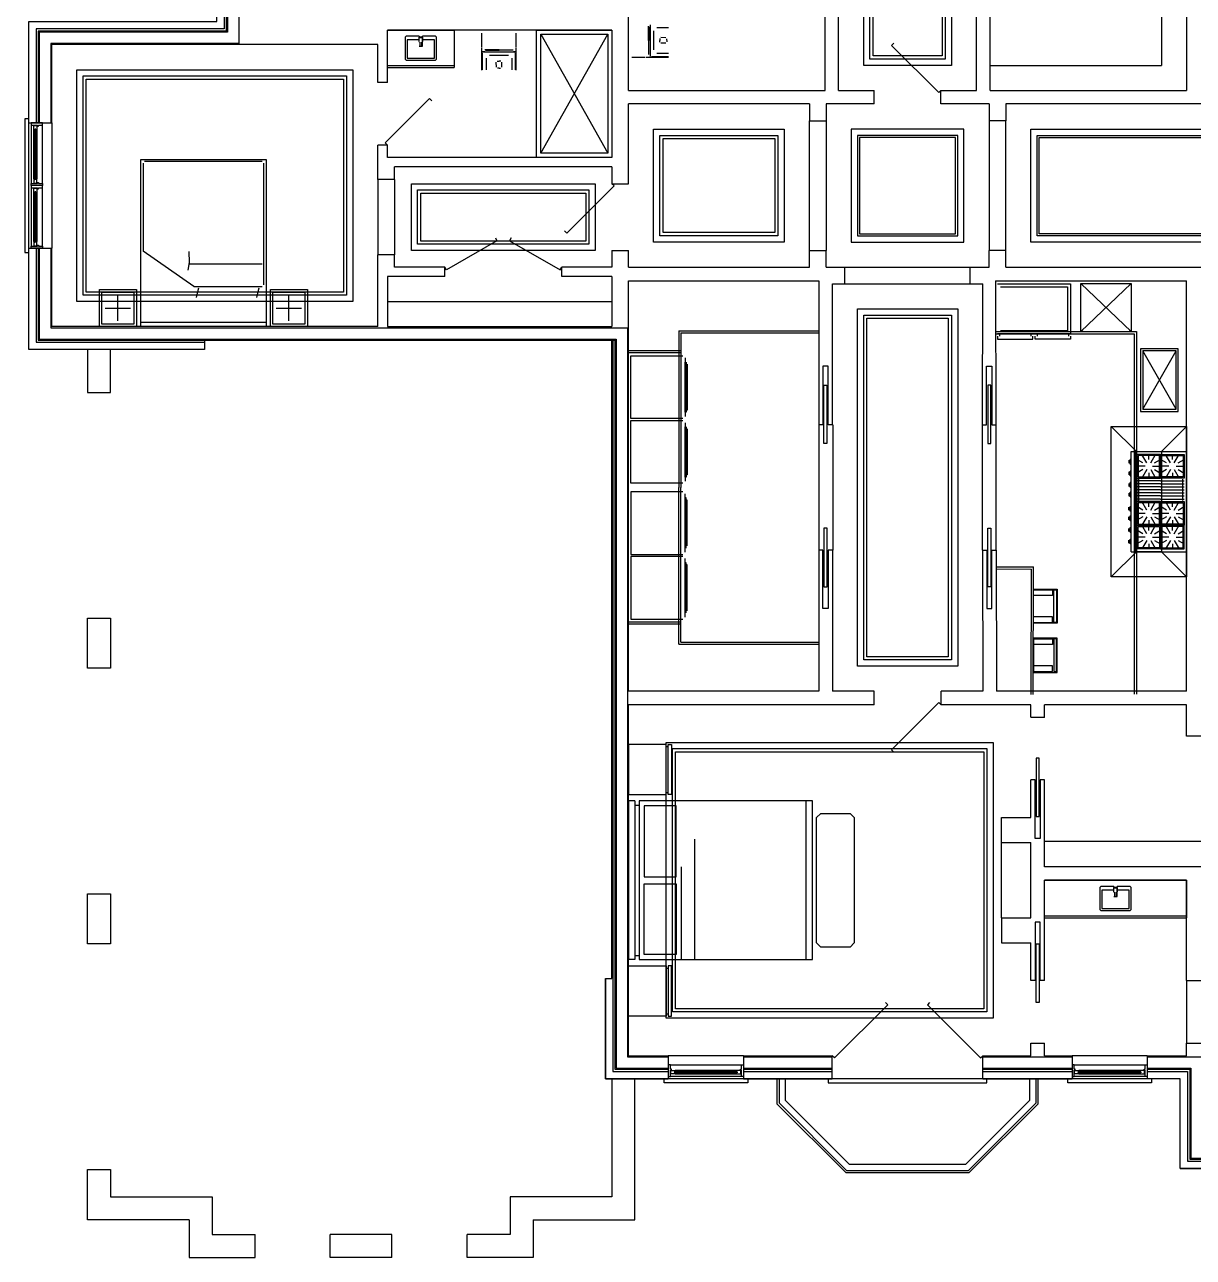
# Model space of a CAD drawing. Header units: metres. Extents: x -730 to 730, y 0 to 1069.
# Drawn here: x -730 to -171, y 47 to 637 of the extents above; entities that cross this region are included whole.
import ezdxf

# ---------------------------------------------------------------- set-up
doc = ezdxf.new("R2010")
doc.units = ezdxf.units.M

msp = doc.modelspace()

# ---------------------------------------------------------------- linework, layer by layer
for p, q in [((-263.54, 489.01), (-263.54, 488.01)), ((-248.54, 489.01), (-248.54, 488.01)), ((-245.54, 489.01), (-245.54, 488.01)), ((-230.54, 489.01), (-230.54, 488.01))]:
    msp.add_line(p, q)
for points in [[(-264.54, 513.01), (-229.54, 513.01), (-229.54, 489.01), (-264.54, 489.01)], [(-263.04, 511.51), (-231.04, 511.51), (-231.04, 490.51), (-263.04, 490.51)], [(-264.54, 488.01), (-264.54, 486.51), (-247.54, 486.51), (-247.54, 488.01)], [(-229.54, 488.01), (-229.54, 486.51), (-246.54, 486.51), (-246.54, 488.01)]]:
    msp.add_lwpolyline(points)
at = {"layer": 'Defpoints'}
msp.add_lwpolyline([(-70.05, 89.5), (-177.04, 89.5), (-177.04, 132.5), (-452.05, 132.5), (-452.04, 180.5), (-449.04, 180.5), (-449.04, 486), (-644.04, 486), (-644.04, 481.5), (-728.04, 481.5), (-728.04, 638.5), (-638.04, 638.5), (-638.04, 741.08), (-452.05, 741.08), (-452.05, 805.83), (-464.05, 805.83), (-464.05, 877.83), (-452.05, 877.83), (-452.05, 948.83), (-163.04, 948.83)], dxfattribs=at)
at = {"layer": 'FP-Above'}
for p, q in [((-186.04, 725.83), (-186.04, 617.58)), ((-268.05, 617.58), (-186.04, 617.58)), ((-354.55, 529), (-354.55, 591.08)), ((-346.55, 591.08), (-346.55, 529)), ((-268.55, 591.08), (-268.55, 529)), ((-260.55, 529), (-260.55, 591.08)), ((-560.99, 562.94), (-560.99, 526.94)), ((-552.99, 562.94), (-552.99, 526.94)), ((-337.54, 521.01), (-277.54, 521.01)), ((-337.54, 513.05), (-277.54, 513.06)), ((-417.05, 490.5), (-350.04, 490.5)), ((-265.08, 490.11), (-198.04, 490.11)), ((-349.92, 385.51), (-349.92, 445.51)), ((-343.31, 445.51), (-343.31, 385.51)), ((-271.77, 445.51), (-271.77, 385.51)), ((-265.16, 385.51), (-265.16, 445.51)), ((-210.04, 444.76), (-198.04, 432.76)), ((-174.04, 444.76), (-186.04, 432.76)), ((-210.04, 372.76), (-198.04, 384.76)), ((-174.04, 372.76), (-186.04, 384.76)), ((-417.05, 340.51), (-350.04, 340.51)), ((-102.55, 246), (-242.04, 245.99))]:
    msp.add_line(p, q, dxfattribs=at)
for points in [[(-328.55, 723.83), (-286.55, 723.83), (-286.55, 617.58), (-328.55, 617.58)], [(-325.55, 720.83), (-289.55, 720.83), (-289.55, 620.58), (-325.55, 620.58)], [(-324.05, 719.33), (-291.05, 719.33), (-291.05, 622.08), (-324.05, 622.08)], [(-705.04, 615.5), (-572.99, 615.5), (-572.99, 504.5), (-705.04, 504.5)], [(-702.04, 612.5), (-575.99, 612.5), (-575.99, 507.5), (-702.04, 507.5)], [(-700.54, 611), (-577.49, 611), (-577.49, 509), (-700.54, 509)], [(-429.05, 587.08), (-366.55, 587.08), (-366.55, 533), (-429.05, 533)], [(-334.55, 533), (-280.55, 533), (-280.55, 587.08), (-334.55, 587.08)], [(-426.05, 584.08), (-369.55, 584.08), (-369.55, 536), (-426.05, 536)], [(-424.55, 582.58), (-371.05, 582.58), (-371.05, 537.5), (-424.55, 537.5)], [(-331.55, 536), (-283.55, 536), (-283.55, 584.08), (-331.55, 584.08)], [(-330.55, 537), (-284.55, 537), (-284.55, 583.08), (-330.55, 583.08)], [(-544.99, 560.94), (-457.04, 560.94), (-457.04, 528.94), (-544.99, 528.94)], [(-541.99, 557.94), (-460.04, 557.94), (-460.04, 531.94), (-541.99, 531.94)], [(-540.49, 556.44), (-461.54, 556.44), (-461.54, 533.44), (-540.49, 533.44)], [(-331.54, 501.01), (-283.54, 501.01), (-283.54, 330), (-331.54, 330)], [(-328.54, 498.01), (-286.54, 498.01), (-286.54, 333), (-328.54, 333)], [(-327.04, 496.51), (-288.04, 496.51), (-288.04, 334.5), (-327.04, 334.5)]]:
    msp.add_lwpolyline(points, close=True, dxfattribs=at)
for points, elevation in [([(-134.05, 533), (-248.55, 533), (-248.55, 587.08), (-134.05, 587.08)], -0.34), ([(-137.05, 536), (-245.55, 536), (-245.55, 584.08), (-137.05, 584.08)], -0.34), ([(-138.05, 537), (-244.55, 537), (-244.55, 583.08), (-138.05, 583.08)], -0.34), ([(-210.04, 444.76), (-174.04, 444.76), (-174.04, 372.76), (-210.04, 372.76)], -0.34), ([(-198.04, 432.76), (-186.04, 432.76), (-186.04, 384.76), (-198.04, 384.76)], 0.34), ([(-423.05, 293.5), (-266.54, 293.5), (-266.54, 161.5), (-423.05, 161.5)], -0.34), ([(-420.05, 290.5), (-269.54, 290.5), (-269.54, 164.5), (-420.05, 164.5)], -0.34), ([(-418.55, 289), (-271.04, 289), (-271.04, 166), (-418.55, 166)], -0.34)]:
    msp.add_lwpolyline(points, close=True, dxfattribs=dict(at, elevation=elevation))
at = {"layer": 'FP-Above', "elevation": -0.34}
for points in [[(-556.49, 504.5), (-449.04, 504.5)], [(-417.05, 490.5), (-417.05, 415.51)], [(-198.04, 490.11), (-198.04, 316.51)], [(-417.05, 340.51), (-417.05, 415.51)], [(-265.27, 376.51), (-248.29, 376.47)], [(-248.39, 316.47), (-248.29, 376.47)]]:
    msp.add_lwpolyline(points, dxfattribs=at)
at = {"layer": 'FP-Above'}
msp.add_lwpolyline([(-174.05, 179.5), (-174.05, 149.5)], dxfattribs=at)
at = {"layer": 'FP-Balcony'}
for points in [[(-370.04, 132.5), (-370.04, 120.5), (-337.1, 87.56), (-277.99, 87.56), (-245.04, 120.5), (-245.04, 132.5)], [(-369.04, 132.5), (-369.04, 120.92), (-336.69, 88.56), (-278.4, 88.56), (-246.04, 120.92), (-246.04, 132.5)], [(-366.04, 132.5), (-366.04, 122.16), (-335.44, 91.56), (-279.64, 91.56), (-249.04, 122.16), (-249.04, 132.5)]]:
    msp.add_lwpolyline(points, dxfattribs=at)
at = {"layer": 'FP-Below'}
for p, q in [((-449.04, 132.5), (-449.04, 76)), ((-438.04, 65), (-438.04, 132.5)), ((-700.04, 65), (-700.04, 89)), ((-700.04, 89), (-689.04, 89)), ((-689.04, 89), (-689.04, 76)), ((-689.04, 76), (-640.31, 76)), ((-449.04, 76), (-497.78, 76)), ((-651.31, 65), (-700.04, 65)), ((-486.78, 65), (-438.04, 65)), ((-619.79, 47), (-619.79, 58)), ((-583.79, 47), (-583.79, 58)), ((-554.3, 47), (-554.3, 58)), ((-518.3, 47), (-518.3, 58))]:
    msp.add_line(p, q, dxfattribs=at)
at = {"layer": 'FP-Below', "elevation": -0.34}
for points in [[(-700.04, 481.5), (-700.04, 461), (-689.04, 461), (-689.04, 481.5)], [(-640.31, 76), (-640.31, 58), (-619.79, 58)], [(-497.78, 76), (-497.78, 58), (-518.3, 58)], [(-651.31, 65), (-651.31, 47), (-619.79, 47)], [(-486.78, 65), (-486.78, 47), (-518.3, 47)], [(-554.3, 58), (-583.79, 58)], [(-554.3, 47), (-583.79, 47)]]:
    msp.add_lwpolyline(points, dxfattribs=at)
for points in [[(-700.04, 353), (-689.04, 353), (-689.04, 329), (-700.04, 329)], [(-700.04, 221), (-689.04, 221), (-689.04, 197), (-700.04, 197)]]:
    msp.add_lwpolyline(points, close=True, dxfattribs=at)
at = {"layer": 'FP-Door'}
for points in [[(-314.17, 628.21), (-315.23, 627.15), (-292.61, 604.52), (-291.55, 605.58)], [(-535.27, 600.65), (-536.33, 601.71), (-557.55, 580.5), (-556.49, 579.44)], [(-471.67, 538.3), (-470.61, 537.24), (-447.98, 559.86), (-449.04, 560.93)], [(-504.77, 534.94), (-504.02, 533.64), (-528.26, 519.64), (-529.01, 520.94)], [(-497.26, 534.94), (-498.01, 533.64), (-473.76, 519.64), (-473.01, 520.94)], [(-314.16, 288.87), (-315.22, 289.93), (-292.6, 312.56), (-291.54, 311.5)], [(-318.09, 168.96), (-317.03, 167.9), (-342.49, 142.44), (-343.55, 143.5)], [(-297, 168.96), (-298.06, 167.9), (-272.61, 142.44), (-271.55, 143.5)]]:
    msp.add_lwpolyline(points, dxfattribs=at)
at = {"layer": 'FP-Door', "elevation": -0.34}
for points in [[(-346.15, 436.49), (-347.65, 436.49), (-347.65, 464.49), (-346.15, 464.49)], [(-269.16, 436.49), (-267.66, 436.49), (-267.66, 464.49), (-269.16, 464.49)], [(-346.04, 396.01), (-347.54, 396.01), (-347.54, 368.01), (-346.04, 368.01)], [(-269.16, 396.01), (-267.66, 396.01), (-267.66, 368.01), (-269.16, 368.01)], [(-244.54, 286), (-246.04, 286), (-246.04, 258), (-244.54, 258)], [(-244.54, 169), (-246.04, 169), (-246.04, 197), (-244.54, 197)]]:
    msp.add_lwpolyline(points, close=True, dxfattribs=at)
at = {"layer": 'FP-Fixture'}
for p, q in [((-556.49, 616.5), (-556.49, 634.5)), ((-556.49, 634.5), (-524.49, 634.5)), ((-524.49, 634.5), (-524.49, 616.5)), ((-511.31, 626.52), (-511.31, 632.99)), ((-496.3, 634.5), (-509.79, 634.5)), ((-494.78, 626.52), (-494.78, 632.99)), ((-483.04, 632.5, 0.34), (-451.04, 575.5, 0.34)), ((-483.04, 575.5, 0.34), (-451.04, 632.5, 0.34)), ((-441.05, 622.81), (-441.05, 636.29)), ((-431.56, 629.55), (-431.56, 636.3)), ((-431.42, 636.08), (-431.42, 629.55)), ((-430.86, 636.65), (-430.51, 636.65)), ((-430.51, 622.07), (-430.51, 637.03)), ((-429.08, 634.15), (-429.08, 624.96)), ((-427.57, 635.67), (-422, 635.67)), ((-540.74, 631.25), (-540.74, 631)), ((-540.24, 631.25), (-540.24, 631)), ((-511.29, 615.34), (-511.29, 626.12)), ((-494.8, 615.34), (-494.8, 626.12)), ((-431.56, 629.55), (-431.56, 622.8)), ((-431.42, 623.02), (-431.42, 629.55)), ((-426.13, 630.43), (-426.13, 629.55)), ((-426.13, 628.68), (-426.13, 629.55)), ((-423.28, 630.83), (-425.62, 630.92)), ((-423.28, 628.27), (-425.62, 628.18)), ((-422.79, 629.56), (-422.79, 630.34)), ((-422.79, 629.55), (-422.79, 628.77)), ((-510.9, 615.36), (-510.9, 623.58)), ((-510.58, 623.95), (-510.58, 624.31)), ((-495.56, 623.96), (-510.52, 623.96)), ((-510.14, 624.31), (-510.14, 623.96)), ((-503.04, 625.01), (-509.79, 625.01)), ((-509.57, 624.87), (-503.04, 624.87)), ((-509.16, 621.02), (-509.16, 615.45)), ((-507.64, 622.53), (-498.45, 622.53)), ((-503.92, 619.58), (-503.04, 619.58)), ((-503.04, 625.01), (-496.3, 625.01)), ((-496.51, 624.87), (-503.04, 624.87)), ((-502.17, 619.58), (-503.04, 619.58)), ((-496.93, 621.02), (-496.93, 615.45)), ((-495.95, 624.31), (-495.95, 623.96)), ((-495.51, 623.95), (-495.51, 624.31)), ((-495.19, 615.36), (-495.19, 623.58)), ((-433.07, 621.28), (-439.54, 621.29)), ((-421.89, 621.3), (-432.67, 621.3)), ((-430.86, 622.46), (-430.51, 622.46)), ((-430.5, 622.02), (-430.86, 622.02)), ((-421.91, 621.69), (-430.13, 621.69)), ((-427.57, 623.44), (-422, 623.44)), ((-556.49, 617.5), (-524.49, 617.5)), ((-556.49, 616.5), (-524.49, 616.5)), ((-504.33, 616.73), (-504.41, 619.07)), ((-503.05, 616.24), (-503.83, 616.24)), ((-503.04, 616.24), (-502.26, 616.24)), ((-501.76, 616.73), (-501.67, 619.07)), ((-200.57, 513.11), (-224.57, 490.11)), ((-224.57, 513.11), (-200.57, 490.11)), ((-416.05, 489.5), (-413.04, 489.5)), ((-413.04, 489.5), (-350.04, 489.5)), ((-265.08, 489.11), (-199.04, 489.11)), ((-416.05, 480.99, -0.34), (-441.05, 480.99, -0.34)), ((-416.05, 479.99, -0.34), (-441.05, 479.99, -0.34)), ((-440.05, 448.51), (-440.05, 478.51)), ((-440.05, 478.51), (-418.05, 478.51)), ((-418.05, 478.51), (-415.05, 478.51)), ((-414.05, 477.51), (-414.05, 449.51)), ((-418.05, 448.51), (-440.05, 448.51)), ((-415.05, 448.51), (-418.05, 448.51)), ((-440.05, 417.51), (-440.05, 447.51)), ((-440.05, 447.51), (-418.05, 447.51)), ((-418.05, 447.51), (-415.05, 447.51)), ((-414.05, 446.51), (-414.05, 418.51)), ((-418.05, 417.51), (-440.05, 417.51)), ((-440.05, 413.51), (-440.05, 383.51)), ((-418.05, 413.51), (-440.05, 413.51)), ((-415.05, 417.51), (-418.05, 417.51)), ((-415.05, 413.51), (-418.05, 413.51)), ((-414.05, 384.51), (-414.05, 412.51)), ((-440.05, 383.51), (-418.05, 383.51)), ((-440.05, 382.51), (-440.05, 352.51)), ((-418.05, 382.51), (-440.05, 382.51)), ((-418.05, 383.51), (-415.05, 383.51)), ((-415.05, 382.51), (-418.05, 382.51)), ((-414.05, 353.51), (-414.05, 381.51)), ((-416.05, 351.02, -0.34), (-441.05, 351.02, -0.34)), ((-416.05, 350.02, -0.34), (-441.05, 350.02, -0.34)), ((-440.05, 352.51), (-418.05, 352.51)), ((-418.05, 352.51), (-415.05, 352.51)), ((-416.05, 341.51), (-413.04, 341.51)), ((-413.04, 341.51), (-350.04, 341.51)), ((-423.05, 291.5, 0.34), (-422.05, 291.5, 0.34)), ((-423.05, 269.5, 0.34), (-422.05, 269.5, 0.34)), ((-441.05, 265.5), (-441.05, 189.5)), ((-438.05, 265.5), (-441.05, 265.5)), ((-438.05, 265.5), (-438.05, 189.5)), ((-438.05, 263.5), (-436.05, 263.5)), ((-436.05, 265.5), (-436.05, 189.5)), ((-353.05, 265.5), (-436.05, 265.5)), ((-433.62, 263.08), (-433.62, 229.22)), ((-418.32, 263.08), (-433.62, 263.08)), ((-418.32, 229.22), (-418.32, 263.08)), ((-356.05, 189.5), (-356.05, 265.5)), ((-353.05, 189.5), (-353.05, 265.5)), ((-409.43, 247.14), (-409.43, 189.5)), ((-415.89, 234), (-415.89, 189.5)), ((-433.62, 229.22), (-418.32, 229.22)), ((-433.62, 191.92), (-433.62, 225.78)), ((-433.62, 225.78), (-418.32, 225.78)), ((-418.32, 225.78), (-418.32, 191.92)), ((-242.04, 209.49), (-242.04, 227.49)), ((-242.04, 227.49), (-174.04, 227.49)), ((-208.29, 224.24), (-208.29, 223.99)), ((-207.79, 224.24), (-207.79, 223.99)), ((-174.04, 227.49), (-174.04, 209.49)), ((-242.04, 210.49), (-174.04, 210.49)), ((-242.04, 209.49), (-174.04, 209.49)), ((-438.05, 189.5), (-441.05, 189.5)), ((-438.05, 191.5), (-436.05, 191.5)), ((-436.05, 189.5), (-353.05, 189.5)), ((-418.32, 191.92), (-433.62, 191.92)), ((-423.05, 185.5, 0.34), (-422.05, 185.5, 0.34)), ((-423.05, 163.5, 0.34), (-422.05, 163.5, 0.34))]:
    msp.add_line(p, q, dxfattribs=at)
for points in [[(-541.24, 631.5), (-547.49, 631.5), (-547.99, 631), (-547.99, 620.5), (-547.49, 620), (-533.49, 620), (-532.99, 620.5), (-532.99, 631), (-533.49, 631.5), (-539.74, 631.5)], [(-541.24, 631.5), (-541.24, 631.25), (-539.74, 631.25), (-539.74, 631.5)], [(-541.49, 629.75), (-546.99, 629.75), (-546.99, 621), (-533.99, 621), (-533.99, 629.75), (-539.49, 629.75)], [(-539.74, 629), (-539.49, 629), (-539.49, 631), (-541.49, 631), (-541.49, 629), (-541.24, 629)], [(-541.24, 626.75), (-539.74, 626.75), (-539.74, 630.75), (-541.24, 630.75)], [(-540.99, 628.75), (-540.99, 626.75), (-539.99, 626.75), (-539.99, 628.75)], [(-413.55, 475.51), (-413.55, 451.51), (-414.05, 451.51), (-414.05, 475.51)], [(-413.05, 474.51), (-413.05, 452.51), (-413.55, 452.51), (-413.55, 474.51)], [(-413.55, 444.51), (-413.55, 420.51), (-414.05, 420.51), (-414.05, 444.51)], [(-413.05, 443.51), (-413.05, 421.51), (-413.55, 421.51), (-413.55, 443.51)], [(-413.55, 386.51), (-413.55, 410.51), (-414.05, 410.51), (-414.05, 386.51)], [(-413.05, 387.51), (-413.05, 409.51), (-413.55, 409.51), (-413.55, 387.51)], [(-413.55, 355.51), (-413.55, 379.51), (-414.05, 379.51), (-414.05, 355.51)], [(-413.05, 356.51), (-413.05, 378.51), (-413.55, 378.51), (-413.55, 356.51)], [(-208.79, 224.49), (-215.04, 224.49), (-215.54, 223.99), (-215.54, 213.49), (-215.04, 212.99), (-201.04, 212.99), (-200.54, 213.49), (-200.54, 223.99), (-201.04, 224.49), (-207.29, 224.49)], [(-208.79, 224.49), (-208.79, 224.24), (-207.29, 224.24), (-207.29, 224.49)], [(-209.04, 222.74), (-214.54, 222.74), (-214.54, 213.99), (-201.54, 213.99), (-201.54, 222.74), (-207.04, 222.74)], [(-207.29, 221.99), (-207.04, 221.99), (-207.04, 223.99), (-209.04, 223.99), (-209.04, 221.99), (-208.79, 221.99)], [(-208.79, 219.74), (-207.29, 219.74), (-207.29, 223.74), (-208.79, 223.74)], [(-208.54, 221.74), (-208.54, 219.74), (-207.54, 219.74), (-207.54, 221.74)]]:
    msp.add_lwpolyline(points, dxfattribs=at)
for points in [[(-485.04, 634.5), (-449.04, 634.5), (-449.04, 573.5), (-485.04, 573.5)], [(-483.04, 632.5), (-451.04, 632.5), (-451.04, 575.5), (-483.04, 575.5)], [(-441.05, 292.5), (-441.05, 268.5), (-423.05, 268.5), (-423.05, 292.5)], [(-422.05, 268.5), (-422.05, 292.5), (-420.55, 292.5), (-420.55, 268.5)], [(-351.05, 197.5), (-351.05, 257.5), (-349.05, 259.5), (-335.05, 259.5), (-333.05, 257.5), (-333.05, 197.5), (-335.05, 195.5), (-349.05, 195.5)], [(-441.05, 162.5), (-441.05, 186.5), (-423.05, 186.5), (-423.05, 162.5)], [(-422.05, 186.5), (-422.05, 162.5), (-420.55, 162.5), (-420.55, 186.5)]]:
    msp.add_lwpolyline(points, close=True, dxfattribs=at)
at = {"layer": 'FP-Fixture', "elevation": -0.34}
for points in [[(-223.57, 490.11), (-224.57, 490.11), (-224.57, 513.11), (-200.57, 513.11), (-200.57, 490.11), (-201.57, 490.11)], [(-416.05, 489.5), (-416.05, 415.51)], [(-199.04, 489.11), (-199.04, 316.51)], [(-416.05, 341.51), (-416.05, 415.51)]]:
    msp.add_lwpolyline(points, dxfattribs=at)
at = {"layer": 'FP-Furniture'}
for p, q in [((-674.53, 492.5), (-674.53, 572.5)), ((-674.53, 572.5), (-614.53, 572.5)), ((-614.53, 572.5), (-614.53, 492.5)), ((-673.41, 570.71), (-673.41, 528.56)), ((-616.33, 571.5), (-672.62, 571.5)), ((-615.55, 512.52), (-615.55, 570.71)), ((-649.08, 511.73), (-673.41, 528.56)), ((-651.46, 528.4), (-651.39, 523.27)), ((-651.39, 523.27), (-651.93, 519.52)), ((-616.33, 522.47), (-651.51, 522.47)), ((-694.27, 492.51), (-694.27, 510.22)), ((-694.27, 510.22), (-676.55, 510.22)), ((-693.09, 493.69), (-693.09, 509.04)), ((-693.09, 509.04), (-677.74, 509.04)), ((-677.74, 509.04), (-677.74, 493.69)), ((-677.6, 508.11), (-677.63, 508.11)), ((-676.55, 510.22), (-676.55, 492.51)), ((-649.08, 511.73), (-616.33, 511.73)), ((-647.15, 509.76), (-647.96, 506.51)), ((-646.85, 510.94), (-647.15, 509.76)), ((-618.28, 509.76), (-619.1, 506.51)), ((-617.99, 510.94), (-618.28, 509.76)), ((-612.48, 492.51), (-612.48, 510.22)), ((-612.48, 510.22), (-594.76, 510.22)), ((-611.3, 493.69), (-611.3, 509.04)), ((-611.3, 509.04), (-595.94, 509.04)), ((-595.94, 509.04), (-595.94, 493.69)), ((-594.76, 510.22), (-594.76, 492.51)), ((-685.41, 495.34), (-685.41, 507.4)), ((-603.62, 495.34), (-603.62, 507.4)), ((-691.56, 501.36), (-679.39, 501.36)), ((-609.76, 501.36), (-597.59, 501.36)), ((-676.55, 492.51), (-694.27, 492.51)), ((-677.74, 493.69), (-693.09, 493.69)), ((-614.53, 494.56), (-674.53, 494.56)), ((-614.53, 492.5), (-674.53, 492.5)), ((-594.76, 492.51), (-612.48, 492.51)), ((-595.94, 493.69), (-611.3, 493.69)), ((-179.04, 452.93), (-195.04, 480.93)), ((-195.04, 452.93), (-179.04, 480.93)), ((-200.54, 384.76), (-200.54, 432.76)), ((-200.54, 432.76), (-174.04, 432.76)), ((-198.85, 432.76), (-198.85, 384.76)), ((-197.76, 431.36), (-197.76, 420.04)), ((-186.45, 431.36), (-197.76, 431.36)), ((-197.2, 430.8), (-197.2, 420.6)), ((-187.01, 430.8), (-197.2, 430.8)), ((-193, 427.25), (-195.37, 431.36)), ((-192.1, 428.93), (-192.1, 431.36)), ((-192.1, 428.93), (-192.1, 431.36)), ((-191.21, 427.25), (-188.84, 431.36)), ((-187.01, 420.6), (-187.01, 430.8)), ((-186.45, 420.04), (-186.45, 431.36)), ((-186.45, 420.04), (-186.45, 431.36)), ((-186.45, 431.36), (-175.13, 431.36)), ((-185.89, 420.6), (-185.89, 430.8)), ((-185.89, 430.8), (-175.69, 430.8)), ((-181.68, 427.25), (-184.06, 431.36)), ((-180.79, 428.93), (-180.79, 431.36)), ((-180.79, 428.93), (-180.79, 431.36)), ((-179.9, 427.25), (-177.52, 431.36)), ((-175.69, 430.8), (-175.69, 420.6)), ((-175.13, 431.36), (-175.13, 420.04)), ((-174.04, 384.76), (-174.04, 432.76)), ((-201.73, 428.57), (-201.73, 427.11)), ((-201.03, 426.72), (-201.03, 428.97)), ((-201.03, 428.97), (-201.03, 426.72)), ((-200.71, 428.97), (-201.03, 428.97)), ((-201.03, 426.72), (-200.71, 426.72)), ((-200.71, 429.14), (-200.71, 426.54)), ((-200.54, 429.14), (-200.71, 429.14)), ((-200.71, 426.72), (-200.71, 428.97)), ((-200.71, 426.54), (-200.54, 426.54)), ((-194.9, 427.31), (-197.76, 428.97)), ((-193.89, 425.7), (-197.76, 425.7)), ((-193.89, 425.7), (-197.76, 425.7)), ((-190.31, 425.7), (-186.45, 425.7)), ((-190.31, 425.7), (-186.45, 425.7)), ((-189.31, 427.31), (-186.45, 428.97)), ((-183.59, 427.31), (-186.45, 428.97)), ((-182.58, 425.7), (-186.45, 425.7)), ((-182.58, 425.7), (-186.45, 425.7)), ((-179, 425.7), (-175.13, 425.7)), ((-179, 425.7), (-175.13, 425.7)), ((-177.99, 427.31), (-175.13, 428.97)), ((-201.73, 423.01), (-201.73, 421.54)), ((-201.03, 423.4), (-201.03, 421.15)), ((-201.03, 421.15), (-201.03, 423.4)), ((-200.71, 423.4), (-201.03, 423.4)), ((-201.03, 421.15), (-200.71, 421.15)), ((-200.71, 423.58), (-200.71, 420.97)), ((-200.54, 423.58), (-200.71, 423.58)), ((-200.71, 421.15), (-200.71, 423.4)), ((-200.71, 420.97), (-200.54, 420.97)), ((-194.9, 424.08), (-197.76, 422.43)), ((-197.76, 420.04), (-186.45, 420.04)), ((-197.2, 420.6), (-187.01, 420.6)), ((-197.04, 419.51), (-197.04, 408.75)), ((-197.04, 409.27), (-197.04, 419.51)), ((-193, 424.15), (-195.37, 420.04)), ((-192.1, 422.47), (-192.1, 420.04)), ((-192.1, 422.47), (-192.1, 420.04)), ((-191.21, 424.15), (-188.84, 420.04)), ((-189.31, 424.08), (-186.45, 422.43)), ((-183.59, 424.08), (-186.45, 422.43)), ((-175.13, 420.04), (-186.45, 420.04)), ((-175.69, 420.6), (-185.89, 420.6)), ((-181.68, 424.15), (-184.06, 420.04)), ((-180.79, 422.47), (-180.79, 420.04)), ((-180.79, 422.47), (-180.79, 420.04)), ((-179.9, 424.15), (-177.52, 420.04)), ((-177.99, 424.08), (-175.13, 422.43)), ((-175.85, 409.27), (-175.85, 419.51)), ((-201.73, 417.44), (-201.73, 415.98)), ((-201.03, 417.83), (-201.03, 415.59)), ((-201.03, 415.59), (-201.03, 417.83)), ((-200.71, 417.83), (-201.03, 417.83)), ((-201.03, 415.59), (-200.71, 415.59)), ((-201.03, 413.23), (-201.03, 410.98)), ((-201.03, 410.98), (-201.03, 413.23)), ((-200.71, 413.23), (-201.03, 413.23)), ((-200.71, 418.01), (-200.71, 415.41)), ((-200.54, 418.01), (-200.71, 418.01)), ((-200.71, 415.59), (-200.71, 417.83)), ((-200.71, 415.41), (-200.54, 415.41)), ((-200.71, 413.41), (-200.71, 410.8)), ((-200.54, 413.41), (-200.71, 413.41)), ((-200.71, 410.98), (-200.71, 413.23)), ((-186.45, 418.77), (-197.67, 418.77)), ((-186.45, 417.31), (-197.67, 417.31)), ((-186.45, 415.85), (-197.67, 415.85)), ((-186.45, 414.39), (-197.67, 414.39)), ((-186.45, 418.77), (-175.23, 418.77)), ((-186.45, 417.31), (-175.23, 417.31)), ((-186.45, 415.85), (-175.23, 415.85)), ((-186.45, 414.39), (-175.23, 414.39)), ((-201.73, 412.83), (-201.73, 411.37)), ((-201.03, 410.98), (-200.71, 410.98)), ((-200.71, 410.8), (-200.54, 410.8)), ((-197.76, 408.73), (-197.76, 397.41)), ((-186.45, 408.73), (-197.76, 408.73)), ((-186.45, 412.92), (-197.67, 412.92)), ((-186.45, 411.46), (-197.67, 411.46)), ((-186.45, 410), (-197.67, 410)), ((-197.2, 408.17), (-197.2, 397.98)), ((-187.01, 408.17), (-197.2, 408.17)), ((-193, 404.62), (-195.37, 408.73)), ((-192.1, 406.3), (-192.1, 408.73)), ((-192.1, 406.3), (-192.1, 408.73)), ((-191.21, 404.62), (-188.84, 408.73)), ((-187.01, 397.98), (-187.01, 408.17)), ((-186.45, 412.92), (-175.23, 412.92)), ((-186.45, 411.46), (-175.23, 411.46)), ((-186.45, 410), (-175.23, 410)), ((-186.45, 397.41), (-186.45, 408.73)), ((-186.45, 397.41), (-186.45, 408.73)), ((-186.45, 408.73), (-175.13, 408.73)), ((-185.89, 397.98), (-185.89, 408.17)), ((-185.89, 408.17), (-175.69, 408.17)), ((-181.68, 404.62), (-184.06, 408.73)), ((-180.79, 406.3), (-180.79, 408.73)), ((-180.79, 406.3), (-180.79, 408.73)), ((-179.9, 404.62), (-177.52, 408.73)), ((-175.69, 408.17), (-175.69, 397.98)), ((-175.13, 408.73), (-175.13, 397.41)), ((-201.73, 404.62), (-201.73, 406.08)), ((-201.73, 400.02), (-201.73, 401.48)), ((-201.03, 404.23), (-201.03, 406.48)), ((-201.03, 406.48), (-201.03, 404.23)), ((-201.03, 406.48), (-200.71, 406.48)), ((-200.71, 404.23), (-201.03, 404.23)), ((-201.03, 399.62), (-201.03, 401.87)), ((-201.03, 401.87), (-201.03, 399.62)), ((-201.03, 401.87), (-200.71, 401.87)), ((-200.71, 404.05), (-200.71, 406.65)), ((-200.71, 406.65), (-200.54, 406.65)), ((-200.71, 406.48), (-200.71, 404.23)), ((-200.54, 404.05), (-200.71, 404.05)), ((-200.71, 399.45), (-200.71, 402.05)), ((-200.71, 402.05), (-200.54, 402.05)), ((-200.71, 401.87), (-200.71, 399.62)), ((-194.9, 404.69), (-197.76, 406.34)), ((-193.89, 403.07), (-197.76, 403.07)), ((-193.89, 403.07), (-197.76, 403.07)), ((-194.9, 401.46), (-197.76, 399.81)), ((-193, 401.52), (-195.37, 397.41)), ((-191.21, 401.52), (-188.84, 397.41)), ((-190.31, 403.07), (-186.45, 403.07)), ((-190.31, 403.07), (-186.45, 403.07)), ((-189.31, 404.69), (-186.45, 406.34)), ((-189.31, 401.46), (-186.45, 399.81)), ((-183.59, 404.69), (-186.45, 406.34)), ((-182.58, 403.07), (-186.45, 403.07)), ((-182.58, 403.07), (-186.45, 403.07)), ((-183.59, 401.46), (-186.45, 399.81)), ((-181.68, 401.52), (-184.06, 397.41)), ((-179.9, 401.52), (-177.52, 397.41)), ((-179, 403.07), (-175.13, 403.07)), ((-179, 403.07), (-175.13, 403.07)), ((-177.99, 404.69), (-175.13, 406.34)), ((-177.99, 401.46), (-175.13, 399.81)), ((-201.73, 394.45), (-201.73, 395.91)), ((-200.71, 399.62), (-201.03, 399.62)), ((-201.03, 394.06), (-201.03, 396.31)), ((-201.03, 396.31), (-201.03, 394.06)), ((-201.03, 396.31), (-200.71, 396.31)), ((-200.54, 399.45), (-200.71, 399.45)), ((-200.71, 393.88), (-200.71, 396.48)), ((-200.71, 396.48), (-200.54, 396.48)), ((-200.71, 396.31), (-200.71, 394.06)), ((-197.76, 386.1), (-197.76, 397.41)), ((-197.76, 397.41), (-186.45, 397.41)), ((-197.76, 397.41), (-186.45, 397.41)), ((-197.2, 397.98), (-187.01, 397.98)), ((-197.2, 386.66), (-197.2, 396.85)), ((-197.2, 396.85), (-187.01, 396.85)), ((-193, 393.31), (-195.37, 397.41)), ((-192.1, 399.84), (-192.1, 397.41)), ((-192.1, 399.84), (-192.1, 397.41)), ((-192.1, 394.99), (-192.1, 397.41)), ((-192.1, 394.99), (-192.1, 397.41)), ((-191.21, 393.31), (-188.84, 397.41)), ((-187.01, 396.85), (-187.01, 386.66)), ((-186.45, 397.41), (-186.45, 386.1)), ((-186.45, 397.41), (-186.45, 386.1)), ((-175.13, 397.41), (-186.45, 397.41)), ((-175.13, 397.41), (-186.45, 397.41)), ((-175.69, 397.98), (-185.89, 397.98)), ((-185.89, 396.85), (-185.89, 386.66)), ((-175.69, 396.85), (-185.89, 396.85)), ((-181.68, 393.31), (-184.06, 397.41)), ((-180.79, 399.84), (-180.79, 397.41)), ((-180.79, 399.84), (-180.79, 397.41)), ((-180.79, 394.99), (-180.79, 397.41)), ((-180.79, 394.99), (-180.79, 397.41)), ((-179.9, 393.31), (-177.52, 397.41)), ((-175.69, 386.66), (-175.69, 396.85)), ((-175.13, 386.1), (-175.13, 397.41)), ((-201.73, 388.89), (-201.73, 390.35)), ((-200.71, 394.06), (-201.03, 394.06)), ((-201.03, 388.49), (-201.03, 390.74)), ((-201.03, 390.74), (-201.03, 388.49)), ((-201.03, 390.74), (-200.71, 390.74)), ((-200.54, 393.88), (-200.71, 393.88)), ((-200.71, 388.31), (-200.71, 390.92)), ((-200.71, 390.92), (-200.54, 390.92)), ((-200.71, 390.74), (-200.71, 388.49)), ((-194.9, 393.37), (-197.76, 395.02)), ((-193.89, 391.76), (-197.76, 391.76)), ((-193.89, 391.76), (-197.76, 391.76)), ((-194.9, 390.14), (-197.76, 388.49)), ((-193, 390.21), (-195.37, 386.1)), ((-191.21, 390.21), (-188.84, 386.1)), ((-190.31, 391.76), (-186.45, 391.76)), ((-190.31, 391.76), (-186.45, 391.76)), ((-189.31, 393.37), (-186.45, 395.02)), ((-189.31, 390.14), (-186.45, 388.49)), ((-183.59, 393.37), (-186.45, 395.02)), ((-182.58, 391.76), (-186.45, 391.76)), ((-182.58, 391.76), (-186.45, 391.76)), ((-183.59, 390.14), (-186.45, 388.49)), ((-181.68, 390.21), (-184.06, 386.1)), ((-179.9, 390.21), (-177.52, 386.1)), ((-179, 391.76), (-175.13, 391.76)), ((-179, 391.76), (-175.13, 391.76)), ((-177.99, 393.37), (-175.13, 395.02)), ((-177.99, 390.14), (-175.13, 388.49)), ((-200.71, 388.49), (-201.03, 388.49)), ((-200.54, 384.76), (-174.04, 384.76)), ((-186.45, 386.1), (-197.76, 386.1)), ((-187.01, 386.66), (-197.2, 386.66)), ((-192.1, 388.53), (-192.1, 386.1)), ((-192.1, 388.53), (-192.1, 386.1)), ((-186.45, 386.1), (-175.13, 386.1)), ((-185.89, 386.66), (-175.69, 386.66)), ((-180.79, 388.53), (-180.79, 386.1)), ((-180.79, 388.53), (-180.79, 386.1)), ((-262.54, 209.5), (-262.54, 245.5))]:
    msp.add_line(p, q, dxfattribs=at)
at = {"layer": 'FP-Furniture', "elevation": -0.32}
for points in [[(-178.04, 451.93), (-178.04, 481.93), (-196.04, 481.93), (-196.04, 451.93)], [(-179.04, 452.93), (-179.04, 480.93), (-195.04, 480.93), (-195.04, 452.93)]]:
    msp.add_lwpolyline(points, close=True, dxfattribs=at)
at = {"layer": 'FP-Furniture', "color": 8, "elevation": -0.34}
for points in [[(-265.27, 377.51), (-247.29, 377.47)], [(-247.39, 316.47), (-247.29, 377.47)], [(-247.34, 366.55), (-238.26, 366.55), (-238.26, 363.75), (-247.34, 363.75)], [(-247.34, 350.83), (-238.26, 350.83), (-238.26, 353.63), (-247.34, 353.63)], [(-247.34, 343.11), (-238.26, 343.11), (-238.26, 340.31), (-247.34, 340.31)], [(-247.34, 327.39), (-238.26, 327.39), (-238.26, 330.19), (-247.34, 330.19)]]:
    msp.add_lwpolyline(points, dxfattribs=at)
for points in [[(-247.34, 350.53), (-247.34, 366.91), (-236, 366.91), (-236, 350.53)], [(-237.59, 350.9), (-237.59, 366.48), (-236.35, 366.48), (-236.35, 350.9)], [(-247.34, 343.41), (-247.34, 327.03), (-236, 327.03), (-236, 343.41)], [(-237.59, 343.04), (-237.59, 327.46), (-236.35, 327.46), (-236.35, 343.04)]]:
    msp.add_lwpolyline(points, close=True, dxfattribs=at)
at = {"layer": 'FP-Proposed Wall'}
for p, q in [((-174.04, 737.83), (-174.04, 605.58)), ((-340.55, 605.58), (-340.55, 671.04)), ((-274.55, 605.58), (-274.55, 671.04)), ((-268.05, 605.58), (-268.05, 671.04)), ((-441.05, 605.58), (-441.05, 652.54)), ((-347.05, 605.58), (-347.05, 652.54)), ((-556.49, 609.44), (-556.49, 634.5)), ((-449.04, 634.5), (-556.49, 634.5)), ((-449.04, 634.5), (-449.04, 573.44)), ((-717.04, 590), (-717.04, 627.5)), ((-560.99, 627.5), (-717.04, 627.5)), ((-560.99, 609.44), (-560.99, 627.5)), ((-441.05, 605.58), (-347.05, 605.58)), ((-340.55, 605.58), (-323.55, 605.58)), ((-323.55, 599.08), (-323.55, 605.58)), ((-291.55, 599.08), (-291.55, 605.58)), ((-291.55, 605.58), (-274.55, 605.58)), ((-268.05, 605.58), (-174.04, 605.58)), ((-441.05, 560.94), (-441.05, 599.08)), ((-354.55, 599.08), (-441.05, 599.08)), ((-354.55, 599.08), (-354.55, 591.08)), ((-346.55, 599.08), (-346.55, 591.08)), ((-323.55, 599.08), (-346.55, 599.08)), ((-268.55, 599.08), (-291.55, 599.08)), ((-268.55, 599.08), (-268.55, 591.08)), ((-260.55, 599.08), (-260.55, 591.08)), ((-122.05, 599.08), (-260.55, 599.08)), ((-354.55, 591.08), (-346.55, 591.08)), ((-260.55, 591.08), (-268.55, 591.08)), ((-728.05, 590), (-717.04, 590)), ((-560.99, 562.94), (-560.99, 579.44)), ((-556.49, 573.44), (-556.49, 579.44)), ((-449.04, 573.44), (-556.49, 573.44)), ((-552.99, 562.94), (-552.99, 568.94)), ((-449.04, 568.94), (-552.99, 568.94)), ((-449.04, 568.94), (-449.04, 560.93)), ((-552.99, 562.94), (-560.99, 562.94)), ((-449.04, 560.93), (-441.05, 560.94)), ((-728.05, 530), (-717.04, 530)), ((-717.04, 492.5), (-717.04, 530)), ((-560.99, 492.5), (-560.99, 526.94)), ((-552.99, 526.94), (-560.99, 526.94)), ((-552.99, 520.94), (-552.99, 526.94)), ((-449.04, 528.93), (-441.05, 528.94)), ((-449.04, 528.93), (-449.04, 520.94)), ((-441.05, 521.02), (-441.05, 528.94)), ((-354.55, 521), (-354.55, 529)), ((-354.55, 529), (-346.55, 529)), ((-346.55, 521), (-346.55, 529)), ((-268.55, 521), (-268.55, 529)), ((-260.55, 529), (-268.55, 529)), ((-260.55, 521), (-260.55, 529)), ((-529.01, 520.94), (-552.99, 520.94)), ((-529.01, 516.44), (-529.01, 520.94)), ((-473.01, 516.44), (-473.01, 520.94)), ((-449.04, 520.94), (-473.01, 520.94)), ((-441.05, 521.02), (-354.55, 521.01)), ((-346.55, 521.01), (-337.54, 521.01)), ((-337.54, 513), (-337.54, 521.01)), ((-277.54, 513.01), (-277.54, 521.01)), ((-277.54, 521.01), (-268.55, 521.01)), ((-260.55, 521.01), (-122.05, 521)), ((-556.49, 516.44), (-556.49, 492.5)), ((-529.01, 516.44), (-556.49, 516.44)), ((-449.04, 516.44), (-473.01, 516.44)), ((-449.04, 516.44), (-449.04, 492.5)), ((-441.05, 318), (-441.05, 514.5)), ((-441.05, 514.5), (-350.04, 514.5)), ((-350.04, 514.5), (-350.04, 445.51)), ((-265.39, 514.5), (-265.27, 445.51)), ((-265.39, 514.5), (-174.04, 514.5)), ((-174.04, 318), (-174.04, 514.5)), ((-343.54, 445.51), (-343.54, 513.01)), ((-343.54, 513.01), (-337.54, 513.01)), ((-277.54, 513.01), (-271.54, 513.01)), ((-271.66, 445.51), (-271.54, 513.01)), ((-560.99, 492.5), (-717.04, 492.5)), ((-556.49, 492.5), (-449.04, 492.5)), ((-644.04, 486), (-644.04, 481.5)), ((-449.04, 486), (-644.04, 486)), ((-449.04, 180.5), (-449.04, 486)), ((-644.04, 481.5), (-728.04, 481.5)), ((-348.04, 445.51), (-350.04, 445.51)), ((-343.54, 445.51), (-345.54, 445.51)), ((-271.77, 445.51), (-269.77, 445.51)), ((-267.27, 445.51), (-265.27, 445.51)), ((-350.04, 385.51), (-350.04, 318)), ((-348.04, 385.51), (-350.04, 385.51)), ((-343.54, 385.51), (-345.54, 385.51)), ((-343.54, 385.51), (-343.54, 318)), ((-271.66, 385.51), (-271.54, 318)), ((-271.66, 385.51), (-269.66, 385.51)), ((-267.16, 385.51), (-265.16, 385.51)), ((-265.16, 385.51), (-265.04, 318)), ((-350.04, 318), (-441.05, 318)), ((-323.54, 318), (-343.54, 318)), ((-323.54, 311.5), (-323.54, 318)), ((-291.54, 311.5), (-291.54, 318)), ((-271.54, 318), (-291.54, 318)), ((-174.04, 318), (-265.04, 318)), ((-441.05, 143.5), (-441.05, 311.5)), ((-323.54, 311.5), (-441.05, 311.5)), ((-248.54, 311.5), (-291.54, 311.5)), ((-248.54, 305.5), (-248.54, 311.5)), ((-242.04, 305.49), (-242.04, 311.5)), ((-174.04, 311.5), (-242.04, 311.5)), ((-174.05, 296.5), (-174.04, 311.5)), ((-248.54, 305.5), (-242.03, 305.5)), ((-90.55, 296.5), (-174.05, 296.5)), ((-248.54, 257.5), (-248.54, 275.5)), ((-246.54, 275.5), (-248.54, 275.5)), ((-242.04, 275.5), (-244.04, 275.5)), ((-242.04, 233.99), (-242.04, 275.5)), ((-262.54, 245.5), (-262.54, 257.5)), ((-262.54, 257.5), (-248.54, 257.5)), ((-262.54, 245.5), (-248.54, 245.5)), ((-248.54, 209.5), (-248.54, 245.5)), ((-90.55, 234), (-242.04, 233.99)), ((-174.05, 227.5), (-242.04, 227.5)), ((-242.04, 179.5), (-242.04, 227.49)), ((-174.05, 179.5), (-174.05, 227.5)), ((-262.54, 209.5), (-262.54, 197.5)), ((-262.54, 209.5), (-248.54, 209.5)), ((-262.54, 197.5), (-248.54, 197.5)), ((-248.54, 179.5), (-248.54, 197.5)), ((-452.04, 180.5), (-452.04, 132.5)), ((-452.04, 180.5), (-449.04, 180.5)), ((-246.54, 179.5), (-248.54, 179.5)), ((-242.04, 179.5), (-244.04, 179.5)), ((-174.05, 179.5), (-166.04, 179.5)), ((-248.54, 143.5), (-248.54, 149.5)), ((-248.54, 149.5), (-242.03, 149.5)), ((-242.04, 143.5), (-242.04, 149.5)), ((-174.04, 149.5), (-166.04, 149.5)), ((-174.04, 143.5), (-174.04, 149.5)), ((-441.05, 143.5), (-422.04, 143.5)), ((-422.04, 143.5), (-422.04, 132.5)), ((-386.04, 143.5), (-343.55, 143.5)), ((-386.04, 143.5), (-386.04, 132.5)), ((-343.55, 132.5), (-343.55, 143.5)), ((-271.55, 132.5), (-271.55, 143.5)), ((-271.55, 143.5), (-248.54, 143.5)), ((-242.04, 143.5), (-228.84, 143.5)), ((-228.84, 143.5), (-228.84, 132.5)), ((-192.84, 143.5), (-192.84, 132.5)), ((-192.84, 143.5), (-174.04, 143.5)), ((-452.04, 132.5), (-422.04, 132.5)), ((-386.04, 132.5), (-343.55, 132.5)), ((-271.55, 132.5), (-228.84, 132.5)), ((-177.04, 132.5), (-192.84, 132.5)), ((-177.04, 89.5), (-177.04, 132.5)), ((-177.04, 89.5), (-147.04, 89.5))]:
    msp.add_line(p, q, dxfattribs=at)
at = {"layer": 'FP-Proposed Wall', "color": 8}
for p, q in [((-348.04, 473.51), (-348.04, 445.51)), ((-345.54, 473.51), (-348.04, 473.51)), ((-345.54, 445.51), (-345.54, 473.51)), ((-269.77, 445.51), (-269.77, 473.51)), ((-269.77, 473.51), (-267.27, 473.51)), ((-267.27, 473.51), (-267.27, 445.51)), ((-348.04, 357.51), (-348.04, 385.51)), ((-345.54, 385.51), (-345.54, 357.51)), ((-269.66, 385.51), (-269.66, 357.51)), ((-267.16, 357.51), (-267.16, 385.51)), ((-345.54, 357.51), (-348.04, 357.51)), ((-269.66, 357.51), (-267.16, 357.51)), ((-246.54, 247.5), (-246.54, 275.5)), ((-244.04, 275.5), (-244.04, 247.5)), ((-244.04, 247.5), (-246.54, 247.5)), ((-246.54, 207.5), (-246.54, 179.5)), ((-244.04, 207.5), (-246.54, 207.5)), ((-244.04, 179.5), (-244.04, 207.5))]:
    msp.add_line(p, q, dxfattribs=at)
at = {"layer": 'FP-Proposed Wall'}
for points in [[(-556.49, 609.44), (-560.99, 609.44)], [(-556.49, 579.44), (-560.99, 579.44)]]:
    msp.add_lwpolyline(points, dxfattribs=at)
at = {"layer": 'FP-Stair'}
msp.add_lwpolyline([(-345.55, 132.5), (-345.55, 130.5), (-269.55, 130.5), (-269.55, 132.5)], dxfattribs=at)
at = {"layer": 'FP-Wall Detail'}
for points in [[(-596.29, 737.58), (-634.54, 737.58), (-634.54, 635), (-724.54, 635), (-724.54, 590)], [(-596.29, 736.58), (-633.54, 736.58), (-633.54, 634), (-723.54, 634), (-723.54, 590)], [(-596.29, 736.08), (-633.04, 736.08), (-633.04, 633.5), (-723.04, 633.5), (-723.04, 590)], [(-596.29, 730.58), (-627.54, 730.58), (-627.54, 628), (-717.54, 628), (-717.54, 590)], [(-724.54, 530), (-724.54, 485), (-644.04, 485)], [(-723.54, 530), (-723.54, 486), (-447.55, 486), (-447.55, 137), (-422.04, 137)], [(-723.04, 530), (-723.04, 486.5), (-447.05, 486.5), (-447.05, 137.5), (-422.04, 137.5)], [(-717.54, 530), (-717.54, 492), (-441.55, 492), (-441.55, 143), (-422.04, 143)], [(-448.55, 486), (-448.55, 485), (-448.55, 136), (-422.04, 136)], [(-386.04, 143), (-343.55, 143)], [(-271.55, 143), (-228.84, 143)], [(-192.84, 143), (-166.54, 143), (-166.54, 100), (-147.04, 100)], [(-386.04, 137.5), (-343.55, 137.5)], [(-386.04, 137), (-343.55, 137)], [(-386.04, 136), (-343.55, 136)], [(-271.55, 137.5), (-228.84, 137.5)], [(-271.55, 137), (-228.84, 137)], [(-271.55, 136), (-228.84, 136)], [(-192.84, 137.5), (-172.04, 137.5), (-172.04, 94.5), (-147.04, 94.5)], [(-192.84, 137), (-172.54, 137), (-172.54, 94), (-147.04, 94)], [(-192.84, 136), (-173.54, 136), (-173.54, 93), (-147.04, 93)]]:
    msp.add_lwpolyline(points, dxfattribs=at)
at = {"layer": 'FP-Window'}
for p, q in [((-730.04, 592), (-730.04, 528)), ((-728.04, 592), (-730.04, 592)), ((-726.94, 589), (-726.94, 561)), ((-725.69, 563.25), (-725.69, 586.75)), ((-725.69, 586.75), (-725.44, 586.5)), ((-725.44, 586.5), (-725.31, 586.5)), ((-724.69, 587), (-725.19, 587)), ((-724.56, 586.5), (-724.44, 586.5)), ((-724.19, 586.75), (-724.44, 586.5)), ((-724.19, 586.75), (-724.19, 563.25)), ((-721.44, 561), (-721.44, 589)), ((-717.04, 590), (-717.04, 530)), ((-725.69, 563.25), (-725.44, 563.5)), ((-725.44, 563.5), (-725.31, 563.5)), ((-724.69, 563), (-725.19, 563)), ((-724.56, 563.5), (-724.44, 563.5)), ((-724.19, 563.25), (-724.44, 563.5)), ((-726.94, 559), (-726.94, 531)), ((-725.69, 533.25), (-725.69, 556.75)), ((-725.69, 556.75), (-725.44, 556.5)), ((-725.44, 556.5), (-725.31, 556.5)), ((-724.69, 557), (-725.19, 557)), ((-724.56, 556.5), (-724.44, 556.5)), ((-724.19, 556.75), (-724.44, 556.5)), ((-724.19, 556.75), (-724.19, 533.25)), ((-721.44, 531), (-721.44, 559)), ((-725.69, 533.25), (-725.44, 533.5)), ((-725.44, 533.5), (-725.31, 533.5)), ((-724.69, 533), (-725.19, 533)), ((-724.56, 533.5), (-724.44, 533.5)), ((-724.19, 533.25), (-724.44, 533.5)), ((-730.04, 528), (-728.04, 528)), ((-717.04, 530), (-717.04, 530)), ((-386.04, 143.5), (-422.04, 143.5)), ((-422.04, 143.5), (-422.04, 143.5)), ((-192.84, 143.5), (-228.84, 143.5)), ((-228.84, 143.5), (-228.84, 143.5)), ((-421.04, 139.11), (-387.04, 139.11)), ((-419.04, 135.86), (-419.04, 135.36)), ((-389.29, 136.36), (-418.79, 136.36)), ((-418.79, 136.36), (-418.54, 136.11)), ((-418.54, 135.98), (-418.54, 136.11)), ((-389.29, 136.36), (-389.54, 136.11)), ((-389.54, 135.98), (-389.54, 136.11)), ((-389.04, 135.86), (-389.04, 135.36)), ((-227.84, 139.11), (-193.84, 139.11)), ((-225.84, 135.86), (-225.84, 135.36)), ((-196.09, 136.36), (-225.59, 136.36)), ((-225.59, 136.36), (-225.34, 136.11)), ((-225.34, 135.98), (-225.34, 136.11)), ((-196.09, 136.36), (-196.34, 136.11)), ((-196.34, 135.98), (-196.34, 136.11)), ((-195.84, 135.86), (-195.84, 135.36)), ((-424.04, 130.5), (-424.04, 132.5)), ((-384.04, 130.5), (-424.04, 130.5)), ((-387.04, 133.61), (-421.04, 133.61)), ((-418.79, 134.86), (-418.54, 135.11)), ((-418.79, 134.86), (-389.29, 134.86)), ((-418.54, 135.11), (-418.54, 135.23)), ((-389.54, 135.11), (-389.54, 135.23)), ((-389.29, 134.86), (-389.54, 135.11)), ((-384.04, 132.5), (-384.04, 130.5)), ((-230.84, 130.5), (-230.84, 132.5)), ((-190.84, 130.5), (-230.84, 130.5)), ((-193.84, 133.61), (-227.84, 133.61)), ((-225.59, 134.86), (-225.34, 135.11)), ((-225.59, 134.86), (-196.09, 134.86)), ((-225.34, 135.11), (-225.34, 135.23)), ((-196.34, 135.11), (-196.34, 135.23)), ((-196.09, 134.86), (-196.34, 135.11)), ((-190.84, 132.5), (-190.84, 130.5))]:
    msp.add_line(p, q, dxfattribs=at)
for points in [[(-726.94, 590), (-726.94, 589), (-723.94, 589), (-723.94, 588.5), (-723.44, 588.5), (-723.44, 589), (-721.44, 589), (-721.44, 590), (-726.94, 590)], [(-725.69, 586.75), (-725.69, 588.75), (-724.19, 588.75), (-724.19, 586.75)], [(-725.31, 587), (-725.31, 563), (-725.19, 563), (-725.19, 587)], [(-724.56, 587), (-724.56, 563), (-724.69, 563), (-724.69, 587)], [(-726.94, 560), (-726.94, 561), (-723.94, 561), (-723.94, 561.5), (-723.44, 561.5), (-723.44, 561), (-721.44, 561), (-721.44, 560), (-726.94, 560)], [(-725.69, 563.25), (-725.69, 561.25), (-724.19, 561.25), (-724.19, 563.25)], [(-726.94, 560), (-726.94, 559), (-723.94, 559), (-723.94, 558.5), (-723.44, 558.5), (-723.44, 559), (-721.44, 559), (-721.44, 560), (-726.94, 560)], [(-725.69, 556.75), (-725.69, 558.75), (-724.19, 558.75), (-724.19, 556.75)], [(-725.31, 557), (-725.31, 533), (-725.19, 533), (-725.19, 557)], [(-724.56, 557), (-724.56, 533), (-724.69, 533), (-724.69, 557)], [(-726.94, 530), (-726.94, 531), (-723.94, 531), (-723.94, 531.5), (-723.44, 531.5), (-723.44, 531), (-721.44, 531), (-721.44, 530), (-726.94, 530)], [(-725.69, 533.25), (-725.69, 531.25), (-724.19, 531.25), (-724.19, 533.25)], [(-422.04, 133.61), (-421.04, 133.61), (-421.04, 136.61), (-420.54, 136.61), (-420.54, 137.11), (-421.04, 137.11), (-421.04, 139.11), (-422.04, 139.11), (-422.04, 133.61)], [(-418.79, 134.86), (-420.79, 134.86), (-420.79, 136.36), (-418.79, 136.36)], [(-389.04, 135.98), (-419.04, 135.98), (-419.04, 135.86), (-389.04, 135.86)], [(-389.29, 134.86), (-387.29, 134.86), (-387.29, 136.36), (-389.29, 136.36)], [(-386.04, 133.61), (-387.04, 133.61), (-387.04, 136.61), (-387.54, 136.61), (-387.54, 137.11), (-387.04, 137.11), (-387.04, 139.11), (-386.04, 139.11), (-386.04, 133.61)], [(-228.84, 133.61), (-227.84, 133.61), (-227.84, 136.61), (-227.34, 136.61), (-227.34, 137.11), (-227.84, 137.11), (-227.84, 139.11), (-228.84, 139.11), (-228.84, 133.61)], [(-225.59, 134.86), (-227.59, 134.86), (-227.59, 136.36), (-225.59, 136.36)], [(-195.84, 135.98), (-225.84, 135.98), (-225.84, 135.86), (-195.84, 135.86)], [(-196.09, 134.86), (-194.09, 134.86), (-194.09, 136.36), (-196.09, 136.36)], [(-192.84, 133.61), (-193.84, 133.61), (-193.84, 136.61), (-194.34, 136.61), (-194.34, 137.11), (-193.84, 137.11), (-193.84, 139.11), (-192.84, 139.11), (-192.84, 133.61)], [(-389.04, 135.23), (-419.04, 135.23), (-419.04, 135.36), (-389.04, 135.36)], [(-195.84, 135.23), (-225.84, 135.23), (-225.84, 135.36), (-195.84, 135.36)]]:
    msp.add_lwpolyline(points, dxfattribs=at)

doc.saveas('drawing.dxf')
